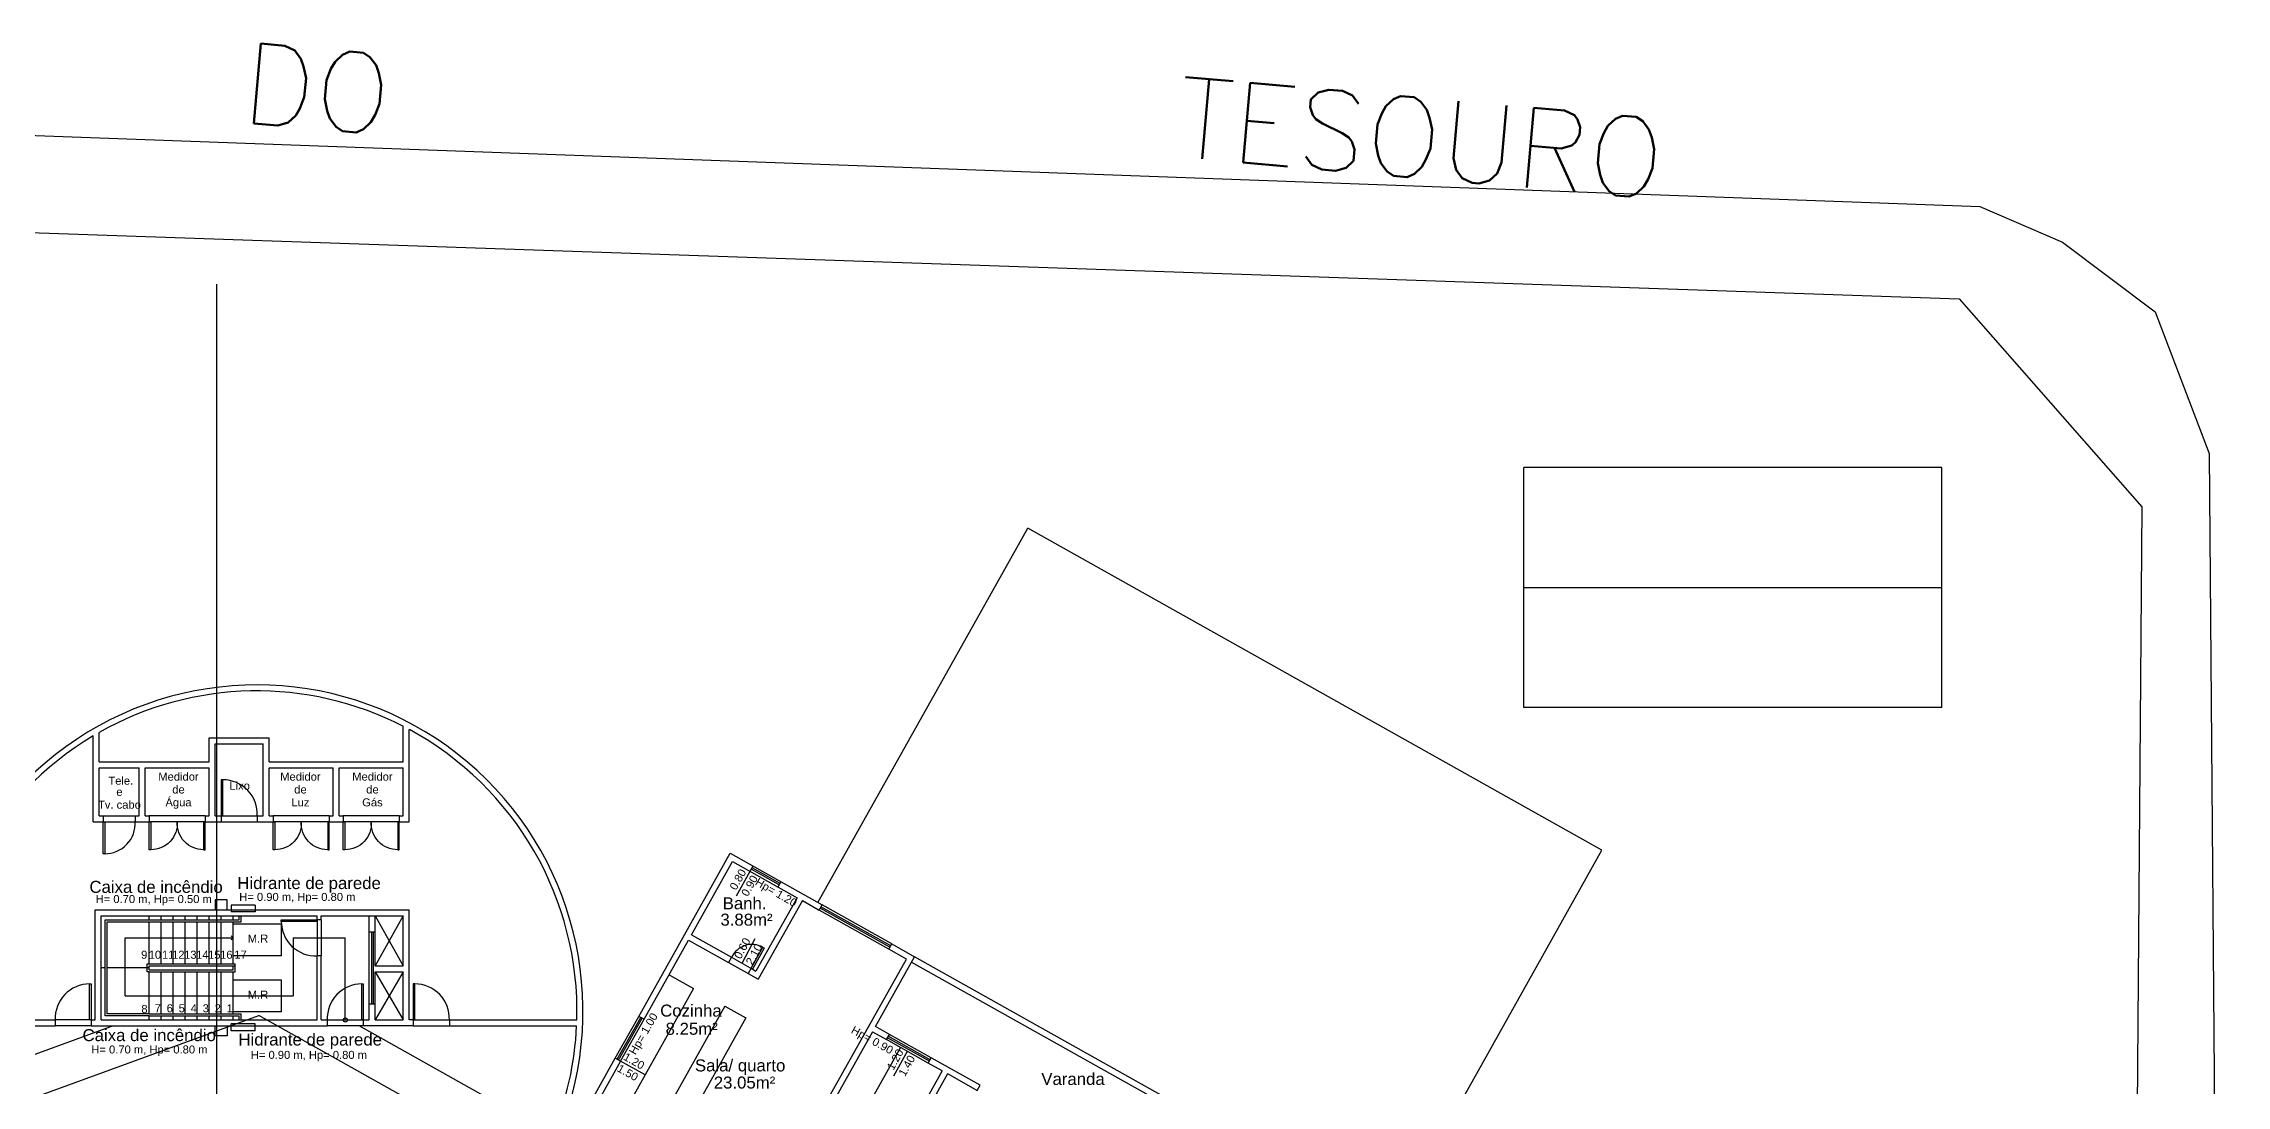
# Model space of a CAD drawing. Header units: millimetres. Extents: x -210 to 1173, y -437 to 320.
# Drawn here: x 394.3 to 448.8, y 94.2 to 120.2 of the extents above; entities that cross this region are included whole.
import ezdxf
from ezdxf.enums import TextEntityAlignment as Align

# ---------------------------------------------------------------- set-up
doc = ezdxf.new("R2010")
doc.units = ezdxf.units.MM
doc.header["$LTSCALE"] = 0.3
doc.linetypes.add('DASHDOTX2', pattern=[50.8, 25.4, -12.7, 0, -12.7])
doc.linetypes.add('DASHED2', pattern=[9.525, 6.35, -3.175])
for name, color, linetype in [('330', 254, 'Continuous'), ('500', 254, 'Continuous'), ('551', 255, 'Continuous'), ('CORTE', 6, 'Continuous'), ('COTAS', 1, 'Continuous'), ('ESQUADRIAS', 3, 'Continuous'), ('LINHA DE CORTE', 6, 'DASHDOTX2'), ('PISO', 1, 'Continuous'), ('PROJEÇÃO', 1, 'DASHED2'), ('TEXTOS', 2, 'Continuous'), ('VISTA', 2, 'Continuous')]:
    doc.layers.add(name, color=color, linetype=linetype)
doc.styles.add('2MM 1_100', font='ARIAL.TTF', dxfattribs={"height": 0.2})
doc.styles.add('3MM 1_100', font='ARIAL.TTF', dxfattribs={"height": 0.3})
doc.styles.add('ROMANS', font='romans.shx')

msp = doc.modelspace()

# ---------------------------------------------------------------- linework, layer by layer
for p, q in [((398.59, 67.159), (398.59, 114.227)), ((352.128, 78.62), (399.643, 95.959)), ((443.202, 71.526), (399.643, 95.959))]:
    msp.add_line(p, q)
at = {"layer": '330'}
msp.add_polyline3d([(357.312, 116.774, 0), (442.133, 113.857, 0), (446.701, 108.66, 0), (446.327, 60.352, 0), (444.94, 57.832, 0), (442.647, 56.775, 0), (394.731, 60.812, 0), (344.27, 64.726, 0), (341.941, 65.161, 0), (341.628, 66.353, 0)], close=True, dxfattribs=at)
at = {"layer": '500'}
msp.add_polyline3d([(361.433, 119.131, 0), (442.647, 116.167, 0), (444.714, 115.275, 0), (447.035, 113.536, 0), (448.383, 109.995, 0), (448.811, 56.224, 0), (447.983, 55.021, 0), (445.649, 54.719, 0), (343.281, 62.909, 0), (340.872, 64.222, 0), (341.016, 66.128, 0), (356.295, 116.608, 0), (357.503, 118.329, 0), (359.058, 119.027, 0)], close=True, dxfattribs=at)
at = {"layer": 'CORTE'}
for p, q in [((403.25, 102.296), (403.25, 103.178)), ((403.4, 100.796), (403.4, 103.099)), ((395.5, 100.796), (395.5, 102.94)), ((395.65, 102.296), (395.65, 103.027)), ((398.4, 102.896), (399.9, 102.896)), ((398.4, 102.296), (398.4, 102.896)), ((398.55, 102.746), (399.75, 102.746)), ((398.55, 100.946), (398.55, 102.746)), ((399.75, 100.946), (399.75, 102.746)), ((399.9, 102.296), (399.9, 102.896)), ((395.65, 102.296), (398.4, 102.296)), ((395.65, 102.146), (396.65, 102.146)), ((395.65, 100.946), (395.65, 102.146)), ((396.65, 100.946), (396.65, 102.146)), ((396.8, 100.946), (396.8, 102.146)), ((396.8, 102.146), (398.4, 102.146)), ((398.4, 100.946), (398.4, 102.146)), ((399.9, 102.296), (403.25, 102.296)), ((399.9, 100.946), (399.9, 102.146)), ((399.9, 102.146), (401.5, 102.146)), ((401.5, 100.946), (401.5, 102.146)), ((401.65, 100.946), (401.65, 102.146)), ((401.65, 102.146), (403.25, 102.146)), ((403.25, 100.946), (403.25, 102.146)), ((404.843, 102.296), (404.846, 102.296)), ((395.65, 100.946), (395.75, 100.946)), ((395.75, 100.946), (395.75, 100.796)), ((396.55, 100.946), (396.55, 100.796)), ((396.55, 100.946), (396.65, 100.946)), ((396.8, 100.946), (396.9, 100.946)), ((396.9, 100.946), (396.9, 100.796)), ((398.3, 100.946), (398.3, 100.796)), ((398.3, 100.946), (398.4, 100.946)), ((398.55, 100.946), (398.7, 100.946)), ((398.7, 100.946), (398.7, 100.796)), ((399.6, 100.946), (399.6, 100.796)), ((399.6, 100.946), (399.75, 100.946)), ((399.9, 100.946), (400, 100.946)), ((400, 100.946), (400, 100.796)), ((401.4, 100.946), (401.4, 100.796)), ((401.4, 100.946), (401.5, 100.946)), ((401.65, 100.946), (401.75, 100.946)), ((401.75, 100.946), (401.75, 100.796)), ((403.15, 100.946), (403.15, 100.796)), ((403.15, 100.946), (403.25, 100.946)), ((395.5, 100.796), (395.75, 100.796)), ((396.55, 100.796), (396.94, 100.796)), ((398.26, 100.796), (398.7, 100.796)), ((399.6, 100.796), (400, 100.796)), ((401.4, 100.796), (401.75, 100.796)), ((403.15, 100.796), (403.4, 100.796)), ((409.135, 95.936), (411.419, 100.009)), ((411.419, 100.009), (413.714, 98.722)), ((410.45, 97.973), (411.477, 99.805)), ((411.477, 99.805), (413.091, 98.9)), ((413.091, 98.9), (412.064, 97.067)), ((413.222, 98.826), (412.121, 96.863)), ((413.222, 98.826), (413.641, 98.591)), ((395.55, 98.596), (403.4, 98.596)), ((395.55, 95.846), (395.55, 98.596)), ((395.7, 98.446), (401.1, 98.446)), ((395.7, 95.846), (395.7, 98.446)), ((395.85, 98.596), (395.85, 98.596)), ((399.55, 98.716), (398.95, 98.716)), ((398.95, 98.716), (398.95, 98.546)), ((399.55, 98.546), (398.95, 98.546)), ((399.55, 98.716), (399.55, 98.546)), ((401.1, 98.346), (401.1, 98.446)), ((401.2, 98.446), (402.4, 98.446)), ((401.2, 98.346), (401.2, 98.446)), ((402.4, 98.446), (403.25, 98.446)), ((402.4, 95.846), (402.4, 98.446)), ((402.55, 97.196), (402.55, 98.446)), ((403.25, 98.446), (402.55, 97.196)), ((402.55, 98.446), (403.25, 97.196)), ((403.25, 97.196), (403.25, 98.446)), ((403.4, 95.846), (403.4, 98.596)), ((413.641, 98.591), (413.714, 98.722)), ((409.266, 95.862), (410.376, 97.842)), ((410.376, 97.842), (411.38, 97.279)), ((410.45, 97.973), (411.454, 97.41)), ((415.385, 97.613), (415.458, 97.744)), ((415.458, 97.744), (416.027, 97.425)), ((401.1, 95.846), (401.1, 97.446)), ((401.2, 95.846), (401.2, 97.446)), ((402.55, 97.196), (403.25, 97.196)), ((410.972, 97.514), (410.972, 97.514)), ((411.454, 97.41), (411.38, 97.279)), ((411.942, 97.136), (411.868, 97.005)), ((411.91, 90.39), (415.823, 97.367)), ((411.942, 97.136), (412.064, 97.067)), ((415.052, 95.685), (416.027, 97.425)), ((415.823, 97.367), (415.385, 97.613)), ((402.55, 95.846), (402.55, 97.046)), ((402.55, 97.046), (403.25, 95.846)), ((403.25, 97.046), (402.55, 95.846)), ((402.55, 97.046), (403.25, 97.046)), ((403.25, 95.846), (403.25, 97.046)), ((411.868, 97.005), (412.121, 96.863)), ((396, 95.696), (388.362, 92.908)), ((391.593, 95.846), (394.55, 95.846)), ((391.598, 95.696), (394.55, 95.696)), ((394.55, 95.846), (394.55, 95.696)), ((395.45, 95.846), (395.45, 95.696)), ((395.45, 95.846), (395.55, 95.846)), ((395.45, 95.696), (401.35, 95.696)), ((395.7, 95.846), (401.1, 95.846)), ((398.95, 95.576), (398.95, 95.746)), ((399.55, 95.746), (398.95, 95.746)), ((399.55, 95.576), (398.95, 95.576)), ((399.55, 95.576), (399.55, 95.746)), ((401.2, 95.846), (401.35, 95.846)), ((407.564, 92.659), (402.149, 95.696)), ((402.25, 95.846), (402.4, 95.846)), ((403.5, 95.696), (402.25, 95.696)), ((402.55, 95.846), (403.25, 95.846)), ((403.5, 95.846), (403.4, 95.846)), ((403.4, 95.696), (403.4, 95.696)), ((403.5, 95.846), (403.5, 95.696)), ((404.4, 95.846), (407.587, 95.846)), ((404.4, 95.846), (404.4, 95.696)), ((404.4, 95.696), (407.581, 95.696)), ((409.266, 95.862), (409.135, 95.936)), ((414.976, 95.55), (412.701, 91.494)), ((414.976, 95.55), (415.324, 95.354)), ((415.397, 95.485), (415.049, 95.68)), ((415.324, 95.354), (415.397, 95.485)), ((407.433, 92.9), (408.548, 94.889)), ((408.679, 94.816), (407.564, 92.827)), ((408.679, 94.816), (408.548, 94.889)), ((416.718, 94.571), (414.983, 91.475)), ((416.849, 94.498), (415.114, 91.402)), ((416.37, 94.767), (416.444, 94.898)), ((416.718, 94.571), (416.37, 94.767)), ((417.665, 94.213), (416.443, 94.897)), ((416.852, 94.504), (417.594, 94.085)), ((417.594, 94.085), (417.665, 94.213))]:
    msp.add_line(p, q, dxfattribs=at)
for points in [[(398.85, 98.596), (398.85, 98.846), (398.55, 98.846), (398.55, 98.596)], [(398.85, 95.696), (398.85, 95.446), (398.55, 95.446), (398.55, 95.696)]]:
    msp.add_lwpolyline(points, close=True, dxfattribs=at)
for radius, start, end in [(8.15, 338.3048, 192.7624), (8, 62.7709, 119.5018), (8, 358.4307, 61.556), (8, 120.7439, 181.5674), (8, 337.3907, 357.3556)]:
    msp.add_arc((399.59, 96.065), radius, start, end, dxfattribs=at)
at = {"layer": 'COTAS'}
for p, q in [((411.576, 98.949), (411.92, 99.562)), ((396.3, 96.446), (396.3, 97.896)), ((396.3, 97.896), (399, 97.896)), ((399, 97.896), (398.95, 97.947)), ((399, 97.896), (398.95, 97.847)), ((400.5, 97.896), (401.8, 97.896)), ((400.5, 97.896), (400.5, 96.446)), ((401.8, 95.846), (401.8, 97.896)), ((411.715, 97.263), (412.046, 97.883)), ((396.3, 96.446), (400.5, 96.446)), ((415.506, 94.453), (415.85, 95.066)), ((409.292, 94.472), (408.679, 94.816))]:
    msp.add_line(p, q, dxfattribs=at)
msp.add_circle((401.8, 95.846), 0.05, dxfattribs=at)
at = {"layer": 'ESQUADRIAS'}
for p, q in [((415.412, 97.661), (413.667, 98.639)), ((415.432, 97.696), (413.687, 98.674)), ((408.596, 94.862), (409.183, 95.909)), ((408.631, 94.843), (409.218, 95.889)), ((416.397, 94.815), (415.351, 95.402)), ((416.417, 94.85), (415.37, 95.437))]:
    msp.add_line(p, q, dxfattribs=at)
for points in [[(398.7, 100.946), (398.74, 100.946), (398.74, 101.846), (398.7, 101.846)], [(401.1, 98.346), (401.1, 98.306), (400.2, 98.306), (400.2, 98.346)], [(411.977, 97.117), (411.942, 97.136), (412.235, 97.66), (412.27, 97.64)], [(395.45, 95.846), (395.41, 95.846), (395.41, 96.746), (395.45, 96.746)], [(402.25, 95.846), (402.21, 95.846), (402.21, 96.746), (402.25, 96.746)], [(403.5, 95.846), (403.54, 95.846), (403.54, 96.746), (403.5, 96.746)]]:
    msp.add_lwpolyline(points, close=True, dxfattribs=at)
at = {"layer": 'ESQUADRIAS', "extrusion": (-4.20167e-10, 2.37721e-09, 1), "elevation": 0}
msp.add_lwpolyline([(395.75, 100.796), (395.79, 100.796), (395.79, 99.996), (395.75, 99.996)], close=True, dxfattribs=at)
at = {"layer": 'ESQUADRIAS', "extrusion": (2.18219e-21, 1.22461e-16, -1)}
for points in [[(-396.9, 100.796), (-396.94, 100.796), (-396.94, 100.096), (-396.9, 100.096)], [(-398.3, 100.796), (-398.26, 100.796), (-398.26, 100.096), (-398.3, 100.096)], [(-400, 100.796), (-400.04, 100.796), (-400.04, 100.096), (-400, 100.096)], [(-401.4, 100.796), (-401.36, 100.796), (-401.36, 100.096), (-401.4, 100.096)], [(-401.75, 100.796), (-401.79, 100.796), (-401.79, 100.096), (-401.75, 100.096)], [(-403.15, 100.796), (-403.11, 100.796), (-403.11, 100.096), (-403.15, 100.096)]]:
    msp.add_lwpolyline(points, close=True, dxfattribs=at)
at = {"layer": 'LINHA DE CORTE'}
for p, q in [((401.2, 98.346), (401.1, 98.346)), ((401.2, 97.446), (401.1, 97.446)), ((401.35, 95.846), (401.35, 95.696)), ((402.25, 95.846), (402.25, 95.696))]:
    msp.add_line(p, q, dxfattribs=at)
at = {"layer": 'PISO'}
for p, q in [((431.251, 103.649), (431.251, 109.649)), ((441.701, 109.649), (431.251, 109.649)), ((441.701, 103.649), (441.701, 109.649)), ((431.251, 106.649), (441.701, 106.649)), ((441.701, 103.649), (431.251, 103.649)), ((398.3, 100.946), (396.9, 100.946)), ((398.7, 100.946), (399.6, 100.946)), ((401.4, 100.946), (400, 100.946)), ((403.15, 100.946), (401.75, 100.946)), ((398.3, 100.796), (396.9, 100.796)), ((398.7, 100.796), (399.6, 100.796)), ((401.4, 100.796), (400, 100.796)), ((403.15, 100.796), (401.75, 100.796)), ((396.9, 98.346), (396.9, 98.446)), ((396.9, 97.246), (396.9, 98.296)), ((397.2, 98.346), (397.2, 98.446)), ((397.2, 97.246), (397.2, 98.296)), ((397.5, 98.346), (397.5, 98.446)), ((397.5, 97.246), (397.5, 98.296)), ((397.8, 98.346), (397.8, 98.446)), ((397.8, 97.246), (397.8, 98.296)), ((398.1, 98.346), (398.1, 98.446)), ((398.1, 97.246), (398.1, 98.296)), ((398.4, 98.346), (398.4, 98.446)), ((398.4, 97.246), (398.4, 98.296)), ((399, 98.346), (399, 98.446)), ((399, 97.246), (399, 98.296)), ((401.1, 98.346), (401.1, 97.446)), ((401.2, 98.346), (401.2, 97.446)), ((395.8, 97.146), (395.7, 97.146)), ((396.9, 97.146), (395.85, 97.146)), ((396.9, 95.996), (396.9, 97.046)), ((395.45, 95.846), (394.55, 95.846)), ((395.45, 95.696), (394.55, 95.696)), ((396.9, 95.846), (396.9, 95.946)), ((401.35, 95.846), (402.25, 95.846)), ((402.25, 95.696), (401.35, 95.696)), ((403.5, 95.846), (404.4, 95.846)), ((403.5, 95.696), (404.4, 95.696))]:
    msp.add_line(p, q, dxfattribs=at)
at = {"layer": 'PISO', "extrusion": (4.19464e-10, -2.37568e-09, -1)}
for p, q in [((395.75, 100.948), (396.55, 100.948)), ((395.75, 100.796), (396.55, 100.796))]:
    msp.add_line(p, q, dxfattribs=at)
at = {"layer": 'PISO', "extrusion": (1.06843e-16, -5.98433e-17, -1)}
for p, q in [((411.38, 97.279), (411.904, 96.986)), ((411.453, 97.41), (411.977, 97.117))]:
    msp.add_line(p, q, dxfattribs=at)
at = {"layer": 'PISO'}
for points in [[(399, 98.248), (400.2, 98.248), (400.2, 97.448), (399, 97.448)], [(399, 96.848), (400.2, 96.848), (400.2, 96.048), (399, 96.048)]]:
    msp.add_lwpolyline(points, close=True, dxfattribs=at)
for centre, radius, start, end in [((398.737, 100.982), 0.864, 357.6128, 89.7813), ((401.064, 98.309), 0.864, 180.2167, 272.3852), ((411.961, 97.17), 0.561, 60.7465, 154.6964), ((395.413, 95.882), 0.864, 90.2167, 182.3852), ((402.213, 95.882), 0.864, 90.2167, 182.3852), ((403.537, 95.882), 0.864, 357.6128, 89.7813)]:
    msp.add_arc(centre, radius, start, end, dxfattribs=at)
at = {"layer": 'PISO', "extrusion": (-4.19464e-10, 2.37568e-09, 1)}
msp.add_arc((395.79, 100.757, 0), 0.761, 269.999, 2.9366, dxfattribs=at)
at = {"layer": 'PISO', "extrusion": (2.18219e-21, 1.22461e-16, -1)}
for centre, start, end in [((-396.94, 100.757), 176.6317, 270.001), ((-398.26, 100.757), 270.001, 3.3704), ((-400.04, 100.757), 176.6317, 270.001), ((-401.36, 100.757), 270.001, 3.3704), ((-401.79, 100.757), 176.6317, 270.001), ((-403.11, 100.757), 270.001, 3.3704)]:
    msp.add_arc(centre, 0.661, start, end, dxfattribs=at)
at = {"layer": 'PROJEÇÃO'}
for p, q in [((411.92, 99.562), (411.993, 99.693)), ((412.644, 99.219), (411.946, 99.61)), ((412.664, 99.254), (411.966, 99.645)), ((412.617, 99.171), (412.691, 99.302)), ((398.7, 98.346), (398.7, 98.446)), ((398.7, 97.246), (398.7, 98.296)), ((402.4, 98.046), (402.55, 98.046)), ((402.455, 98.046), (402.455, 96.246)), ((402.495, 98.046), (402.495, 96.246)), ((402.4, 96.246), (402.55, 96.246))]:
    msp.add_line(p, q, dxfattribs=at)
at = {"layer": 'VISTA'}
for p, q in [((413.61, 98.78), (418.855, 108.133)), ((433.203, 100.087), (418.855, 108.133)), ((428.711, 92.078), (433.203, 100.087)), ((395.8, 98.346), (399.15, 98.346)), ((395.8, 95.946), (395.8, 98.346)), ((395.85, 98.296), (399.2, 98.296)), ((395.85, 95.996), (395.85, 98.296)), ((399.15, 98.346), (399.15, 98.446)), ((399.2, 98.296), (399.2, 98.446)), ((415.385, 97.613), (413.641, 98.591)), ((415.458, 97.744), (413.714, 98.722)), ((396.85, 97.246), (399.05, 97.246)), ((396.85, 97.046), (396.85, 97.246)), ((396.9, 97.196), (399.05, 97.196)), ((396.9, 97.096), (396.9, 97.196)), ((399, 97.096), (399, 97.196)), ((399.05, 97.196), (399.05, 97.246)), ((399.05, 97.046), (399.05, 97.196)), ((415.953, 97.293), (424.677, 92.401)), ((424.753, 92.535), (416.027, 97.425)), ((396.9, 97.046), (396.85, 97.046)), ((396.9, 97.096), (399, 97.096)), ((396.9, 97.046), (399.05, 97.046)), ((397.2, 95.996), (397.2, 97.046)), ((397.5, 95.996), (397.5, 97.046)), ((397.8, 95.996), (397.8, 97.046)), ((398.1, 95.996), (398.1, 97.046)), ((398.4, 95.996), (398.4, 97.046)), ((398.7, 95.996), (398.7, 97.046)), ((399, 95.996), (399, 97.046)), ((410.501, 96.632), (408.668, 93.36)), ((409.89, 96.975), (410.501, 96.632)), ((411.286, 96.192), (409.453, 92.92)), ((411.286, 96.192), (411.809, 95.898)), ((396.9, 95.946), (395.8, 95.946)), ((396.9, 95.996), (395.85, 95.996)), ((396.9, 95.996), (399.2, 95.996)), ((396.9, 95.946), (399.15, 95.946)), ((397.2, 95.846), (397.2, 95.946)), ((397.5, 95.846), (397.5, 95.946)), ((397.8, 95.846), (397.8, 95.946)), ((398.1, 95.846), (398.1, 95.946)), ((398.4, 95.846), (398.4, 95.946)), ((398.7, 95.846), (398.7, 95.946)), ((399, 95.846), (399, 95.946)), ((399.15, 95.846), (399.15, 95.946)), ((399.2, 95.846), (399.2, 95.996)), ((408.548, 94.889), (409.135, 95.936)), ((408.679, 94.816), (409.266, 95.862)), ((411.809, 95.898), (409.976, 92.627)), ((416.444, 94.898), (415.397, 95.485)), ((415.672, 95.159), (414.698, 93.421)), ((416.37, 94.767), (415.324, 95.354))]:
    msp.add_line(p, q, dxfattribs=at)

# ---------------------------------------------------------------- texts
at = {"layer": '551', "color": 250, "style": 'ROMANS'}
for s, p in [('DO', (399.172, 118.271)), ('TESOURO', (422.533, 117.414))]:
    msp.add_text(s, height=2, rotation=354.9531, dxfattribs=at).set_placement(p)
at = {"layer": 'TEXTOS'}
for s, height, style, p in [('Medidor', 0.2, '2MM 1_100', (397.631, 101.924)), ('Medidor', 0.2, '2MM 1_100', (400.678, 101.924)), ('Medidor', 0.2, '2MM 1_100', (402.478, 101.924)), ('Tele.', 0.2, '2MM 1_100', (396.189, 101.822)), ('e', 0.2, '2MM 1_100', (396.155, 101.543)), ('de', 0.2, '2MM 1_100', (397.631, 101.602)), ('Lixo', 0.2, '2MM 1_100', (399.159, 101.696)), ('de', 0.2, '2MM 1_100', (400.678, 101.602)), ('de', 0.2, '2MM 1_100', (402.478, 101.602)), ('Tv. cabo', 0.2, '2MM 1_100', (396.155, 101.222)), ('Água', 0.2, '2MM 1_100', (397.631, 101.281)), ('Luz', 0.2, '2MM 1_100', (400.678, 101.281)), ('Gás', 0.2, '2MM 1_100', (402.478, 101.281)), ('Caixa de incêndio', 0.3, '3MM 1_100', (397.071, 99.17)), ('Hidrante de parede', 0.3, '3MM 1_100', (400.895, 99.265)), ('H= 0.70 m, Hp= 0.50 m', 0.2, '2MM 1_100', (397.012, 98.866)), ('H= 0.90 m, Hp= 0.80 m', 0.2, '2MM 1_100', (400.601, 98.919)), ('Banh.', 0.3, '3MM 1_100', (411.779, 98.759)), ('3.88m²', 0.3, '3MM 1_100', (411.827, 98.351)), ('M.R', 0.2, '2MM 1_100', (399.618, 97.878)), ('9', 0.2, '2MM 1_100', (396.775, 97.475)), ('10', 0.2, '2MM 1_100', (397.042, 97.475)), ('11', 0.2, '2MM 1_100', (397.375, 97.475)), ('12', 0.2, '2MM 1_100', (397.627, 97.475)), ('13', 0.2, '2MM 1_100', (397.927, 97.475)), ('14', 0.2, '2MM 1_100', (398.227, 97.475)), ('15', 0.2, '2MM 1_100', (398.527, 97.475)), ('16', 0.2, '2MM 1_100', (398.827, 97.475)), ('17', 0.2, '2MM 1_100', (399.182, 97.479)), ('M.R', 0.2, '2MM 1_100', (399.618, 96.478)), ('8', 0.2, '2MM 1_100', (396.781, 96.12)), ('7', 0.2, '2MM 1_100', (397.113, 96.137)), ('6', 0.2, '2MM 1_100', (397.413, 96.137)), ('5', 0.2, '2MM 1_100', (397.713, 96.137)), ('4', 0.2, '2MM 1_100', (398.013, 96.137)), ('3', 0.2, '2MM 1_100', (398.313, 96.137)), ('2', 0.2, '2MM 1_100', (398.613, 96.137)), ('1', 0.2, '2MM 1_100', (398.913, 96.137)), ('Cozinha', 0.3, '3MM 1_100', (410.438, 96.079)), ('Caixa de incêndio', 0.3, '3MM 1_100', (396.899, 95.466)), ('Hidrante de parede', 0.3, '3MM 1_100', (400.923, 95.357)), ('8.25m²', 0.3, '3MM 1_100', (410.457, 95.626)), ('H= 0.70 m, Hp= 0.80 m', 0.2, '2MM 1_100', (396.904, 95.108)), ('H= 0.90 m, Hp= 0.80 m', 0.2, '2MM 1_100', (400.89, 94.973)), ('Sala/ quarto', 0.3, '3MM 1_100', (411.668, 94.71)), ('23.05m²', 0.3, '3MM 1_100', (411.777, 94.282)), ('Varanda', 0.3, '3MM 1_100', (419.987, 94.372))]:
    msp.add_text(s, height=height, dxfattribs=dict(at, style=style)).set_placement(p, align=Align.MIDDLE_CENTER)
at = {"layer": 'TEXTOS', "style": '2MM 1_100'}
for s, rotation, p in [('0.80', 60.7166, (411.611, 99.355)), ('0.90', 60.7166, (411.901, 99.198)), ('Hp= 1.20', 330.1792, (412.569, 99.033)), ('0.60', 61.9287, (411.72, 97.636)), ('2.10', 61.9287, (412.013, 97.485)), ('Hp= 1.00', 60.1759, (409.249, 95.502)), ('Hp= 0.90', 331.254, (414.97, 95.344)), ('1.20', 330.7133, (409.016, 94.819)), ('1.20', 60.7166, (415.542, 94.859)), ('1.40', 60.7166, (415.832, 94.702)), ('1.50', 330.7133, (408.859, 94.529))]:
    msp.add_text(s, height=0.2, rotation=rotation, dxfattribs=at).set_placement(p, align=Align.MIDDLE_CENTER)

doc.saveas('drawing.dxf')
